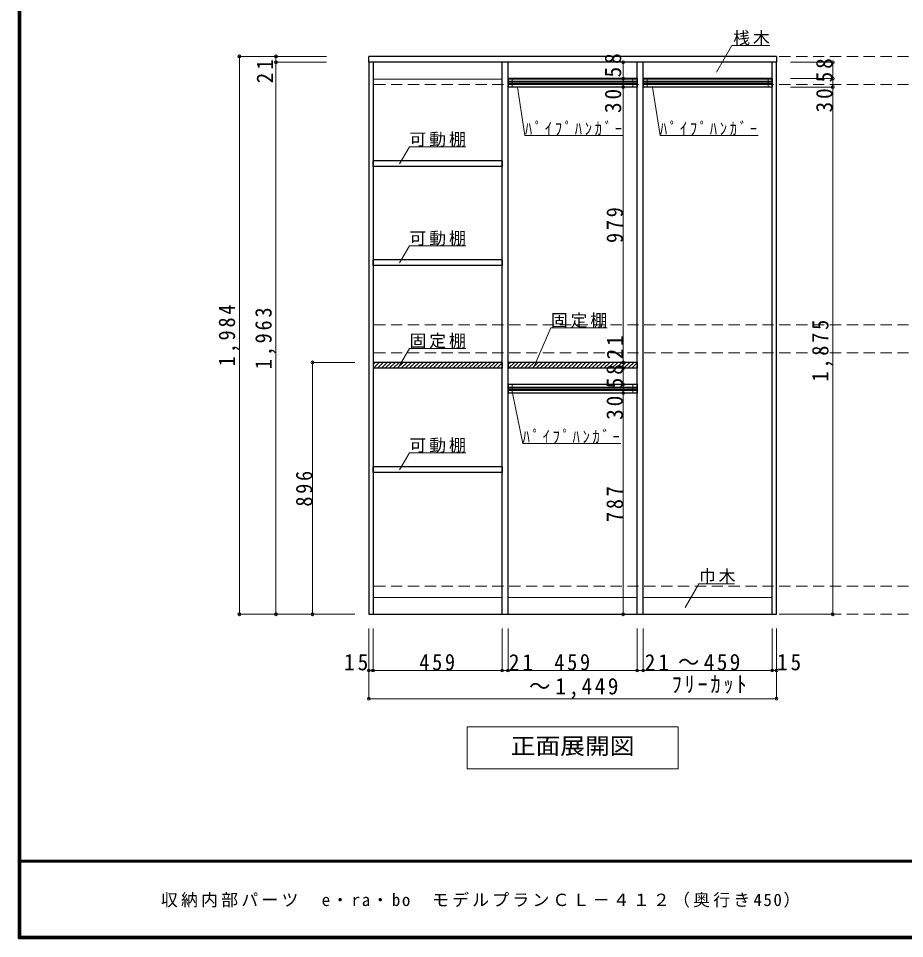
# Model space of a CAD drawing. Units: millimetres at full size, sheet at 1:20; details may follow other scales. Extents: x -3922 to 3878, y -2932 to 2722.
# Drawn here: x -3922 to -772, y -2864 to 408 of the extents above; entities that cross this region are included whole.
import ezdxf
from ezdxf.enums import TextEntityAlignment as Align

# ---------------------------------------------------------------- set-up
doc = ezdxf.new("R2010")
doc.units = ezdxf.units.MM
doc.header["$LTSCALE"] = 20
doc.header["$PDMODE"] = 32
doc.header["$PDSIZE"] = 10
doc.linetypes.add('DASHED2', pattern=[3, 2, -1])
for name, color, linetype, lineweight in [('0-2', 2, 'Continuous', 35), ('0-3_固定棚', 3, 'Continuous', 25), ('0-4_可動棚', 3, 'Continuous', 25), ('0-6_パイプハンガー', 4, 'Continuous', 9), ('0-7_桟木・巾木', 2, 'Continuous', 35), ('0-A_文字', 7, 'Continuous', 18), ('0-B_寸法', 7, 'Continuous', 9), ('0-C_ハッチ', 4, 'Continuous', 9), ('F-1_枠', 6, 'Continuous', 40)]:
    doc.layers.add(name, color=color, linetype=linetype, lineweight=lineweight)
doc.layers.add('F-A_文字', color=7, linetype='Continuous')
doc.styles.add('ＭＳ ゴシック', font='')
doc.styles.get('ＭＳ ゴシック').set_extended_font_data('MS Gothic')

msp = doc.modelspace()

# ---------------------------------------------------------------- linework, layer by layer
at = {"layer": '0-2', "color": 3, "lineweight": 25}
for p, q in [((-2676.53, 251.73), (-2676.53, 272.73)), ((-1227.53, 272.73), (-2676.53, 272.73)), ((-1227.53, 272.73), (-1227.53, 251.73)), ((-2676.53, 251.73), (-2676.53, -1711.27)), ((-1227.53, 251.73), (-2676.53, 251.73)), ((-2661.53, 251.73), (-2661.53, -1711.27)), ((-2202.53, -1711.27), (-2202.53, 251.73)), ((-2181.53, -1711.27), (-2181.53, 251.73)), ((-1722.53, -1711.27), (-1722.53, 251.73)), ((-1701.53, -1711.27), (-1701.53, 251.73)), ((-1242.53, -1711.27), (-1242.53, 251.73)), ((-1227.53, -1711.27), (-1227.53, 251.73)), ((-2676.53, -1711.27), (-1227.53, -1711.27))]:
    msp.add_line(p, q, dxfattribs=at)
at = {"layer": '0-3_固定棚'}
for p, q in [((-2661.53, -815.27), (-2661.53, -836.27)), ((-2202.53, -815.27), (-2661.53, -815.27)), ((-2202.53, -815.27), (-2202.53, -836.27)), ((-2181.53, -815.27), (-2181.53, -836.27)), ((-1722.53, -815.27), (-2181.53, -815.27)), ((-1722.53, -815.27), (-1722.53, -836.27)), ((-2202.53, -836.27), (-2661.53, -836.27)), ((-1722.53, -836.27), (-2181.53, -836.27))]:
    msp.add_line(p, q, dxfattribs=at)
at = {"layer": '0-4_可動棚'}
for p, q in [((-2661.53, -119.27), (-2661.53, -98.27)), ((-2202.53, -98.27), (-2661.53, -98.27)), ((-2661.53, -471.27), (-2661.53, -450.27)), ((-2202.53, -450.27), (-2661.53, -450.27)), ((-2661.53, -1207.27), (-2661.53, -1186.27)), ((-2202.53, -1186.27), (-2661.53, -1186.27))]:
    msp.add_line(p, q, dxfattribs=at)
for points in [[(-2202.53, -98.27), (-2202.53, -119.27), (-2661.53, -119.27)], [(-2202.53, -450.27), (-2202.53, -471.27), (-2661.53, -471.27)], [(-2202.53, -1186.27), (-2202.53, -1207.27), (-2661.53, -1207.27)]]:
    msp.add_lwpolyline(points, dxfattribs=at)
at = {"layer": '0-6_パイプハンガー', "color": 3, "lineweight": 25}
for p, q in [((-1722.53, 193.73), (-2181.53, 193.73)), ((-2181.53, 193.73), (-2181.53, 163.73)), ((-1722.53, 163.73), (-2181.53, 163.73)), ((-1722.53, 193.73), (-1722.53, 163.73)), ((-1242.53, 193.73), (-1701.53, 193.73)), ((-1701.53, 193.73), (-1701.53, 163.73)), ((-1242.53, 163.73), (-1701.53, 163.73)), ((-1242.53, 193.73), (-1242.53, 163.73)), ((-1722.53, -894.27), (-2181.53, -894.27)), ((-2181.53, -894.27), (-2181.53, -924.27)), ((-1722.53, -894.27), (-1722.53, -924.27)), ((-1722.53, -924.27), (-2181.53, -924.27))]:
    msp.add_line(p, q, dxfattribs=at)
at = {"layer": '0-6_パイプハンガー'}
for p, q in [((-2181.53, 184.73), (-1722.53, 184.73)), ((-2181.53, 180.73), (-1722.53, 180.73)), ((-2181.53, 176.73), (-1722.53, 176.73)), ((-2181.53, 172.73), (-1722.53, 172.73)), ((-1701.53, 184.73), (-1242.53, 184.73)), ((-1701.53, 180.73), (-1242.53, 180.73)), ((-1701.53, 176.73), (-1242.53, 176.73)), ((-1701.53, 172.73), (-1242.53, 172.73)), ((-2181.53, -903.27), (-1722.53, -903.27)), ((-2181.53, -907.27), (-1722.53, -907.27)), ((-2181.53, -911.27), (-1722.53, -911.27)), ((-2181.53, -915.27), (-1722.53, -915.27))]:
    msp.add_line(p, q, dxfattribs=at)
at = {"layer": '0-6_パイプハンガー', "color": 7, "lineweight": 18}
for p, q in [((-2166.53, 193.73), (-2166.53, 163.73)), ((-1737.53, 193.73), (-1737.53, 163.73)), ((-1686.53, 193.73), (-1686.53, 163.73)), ((-1257.53, 193.73), (-1257.53, 163.73)), ((-2166.53, -894.27), (-2166.53, -924.27)), ((-1737.53, -894.27), (-1737.53, -924.27))]:
    msp.add_line(p, q, dxfattribs=at)
at = {"layer": '0-7_桟木・巾木', "color": 7, "lineweight": 18}
for p, q in [((-2202.53, 191.73), (-2661.53, 191.73)), ((-1722.53, 191.73), (-2181.53, 191.73)), ((-1242.53, 191.73), (-1701.53, 191.73)), ((-2661.53, -1651.27), (-2202.53, -1651.27)), ((-2181.53, -1651.27), (-1722.53, -1651.27)), ((-1701.53, -1651.27), (-1242.53, -1651.27))]:
    msp.add_line(p, q, dxfattribs=at)
at = {"layer": '0-A_文字'}
for p, q in [((-1440.94, 216.5), (-1386.12, 311.47)), ((-1251.53, 311.47), (-1386.12, 311.47)), ((-2121.37, -8.21), (-2148.29, 163.73)), ((-1641.37, -8.21), (-1668.29, 163.73)), ((-2121.37, -8.21), (-1773, -8.21)), ((-1641.37, -8.21), (-1293, -8.21)), ((-2567.05, -109.79), (-2532.03, -49.14)), ((-2332.03, -49.14), (-2532.03, -49.14)), ((-2567.05, -461.79), (-2532.03, -401.14)), ((-2332.03, -401.14), (-2532.03, -401.14)), ((-2087.05, -826.33), (-2029.46, -692.84)), ((-1829.46, -692.84), (-2029.46, -692.84)), ((-2567.05, -826.33), (-2532.03, -765.68)), ((-2332.03, -765.68), (-2532.03, -765.68)), ((-2129.22, -1103.75), (-2165.36, -924.27)), ((-2129.22, -1103.75), (-1780.85, -1103.75)), ((-2567.05, -1197.79), (-2532.03, -1137.14)), ((-2332.03, -1137.14), (-2532.03, -1137.14)), ((-1551.87, -1686.83), (-1503.11, -1602.39)), ((-1503.11, -1602.39), (-1377.09, -1602.39)), ((-1577.03, -2111.27), (-1577.03, -2261.27)), ((-2327.03, -2261.27), (-1577.03, -2261.27))]:
    msp.add_line(p, q, dxfattribs=at)
msp.add_lwpolyline([(-1577.03, -2111.27), (-2327.03, -2111.27), (-2327.03, -2261.27)], dxfattribs=at)
at = {"layer": '0-B_寸法', "color": 4}
for p, q in [((-3136.53, 272.73), (-3136.53, -1711.27)), ((-3136.53, 272.73), (-3006.53, 272.73)), ((-3006.53, 272.73), (-3006.53, 251.73)), ((-3006.53, 272.73), (-2826.53, 272.73)), ((-3006.53, 251.73), (-2826.53, 251.73)), ((-3006.53, 251.73), (-3006.53, -1711.27)), ((-1772.53, 251.73), (-1772.53, 193.73)), ((-1027.53, 251.73), (-1177.53, 251.73)), ((-1027.53, 251.73), (-1027.53, 193.73)), ((-1772.53, 193.73), (-1772.53, 163.73)), ((-1772.53, 163.73), (-1772.53, -815.27)), ((-1027.53, 193.73), (-1177.53, 193.73)), ((-1027.53, 163.73), (-1177.53, 163.73)), ((-1027.53, 193.73), (-1027.53, 163.73)), ((-1027.53, 163.73), (-1027.53, -1711.27)), ((-2876.53, -815.27), (-2726.53, -815.27)), ((-2876.53, -1711.27), (-2876.53, -815.27)), ((-1772.53, -815.27), (-1772.53, -836.27)), ((-1772.53, -836.27), (-1772.53, -894.27)), ((-1772.53, -894.27), (-1772.53, -924.27)), ((-1772.53, -924.27), (-1772.53, -1711.27)), ((-3136.53, -1711.27), (-3006.53, -1711.27)), ((-3006.53, -1711.27), (-2726.53, -1711.27)), ((-1027.53, -1711.27), (-1177.53, -1711.27)), ((-2676.53, -1911.27), (-2676.53, -1761.27)), ((-2661.53, -1911.27), (-2661.53, -1761.27)), ((-2202.53, -1911.27), (-2202.53, -1761.27)), ((-2181.53, -1911.27), (-2181.53, -1761.27)), ((-1722.53, -1911.27), (-1722.53, -1761.27)), ((-1701.53, -1911.27), (-1701.53, -1761.27)), ((-1242.53, -1911.27), (-1242.53, -1761.27)), ((-1227.53, -1911.27), (-1227.53, -1761.27)), ((-2676.53, -2011.27), (-2676.53, -1911.27)), ((-2661.53, -1911.27), (-2676.53, -1911.27)), ((-2202.53, -1911.27), (-2661.53, -1911.27)), ((-2181.53, -1911.27), (-2202.53, -1911.27)), ((-1242.53, -1911.27), (-2181.53, -1911.27)), ((-1227.53, -1911.27), (-1242.53, -1911.27)), ((-1227.53, -2011.27), (-1227.53, -1911.27)), ((-2676.53, -2011.27), (-1227.53, -2011.27))]:
    msp.add_line(p, q, dxfattribs=at)
at = {"layer": '0-B_寸法', "color": 4, "linetype": 'DASHED2'}
for p, q in [((2842.47, 272.73), (-2676.53, 272.73)), ((2842.47, 172.73), (-2676.53, 172.73)), ((2842.47, -681.27), (-2676.53, -681.27)), ((2842.47, -781.27), (-2676.53, -781.27)), ((2842.47, -1611.27), (-2676.53, -1611.27)), ((2842.47, -1711.27), (-2676.53, -1711.27))]:
    msp.add_line(p, q, dxfattribs=at)
at = {"layer": '0-B_寸法'}
for p in [(-3136.53, 272.73), (-3006.53, 272.73), (-3006.53, 251.73), (-1772.53, 251.73), (-1027.53, 251.73), (-1772.53, 193.73), (-1027.53, 193.73), (-1772.53, 163.73), (-1027.53, 163.73), (-2876.53, -815.27), (-1772.53, -815.27), (-1772.53, -836.27), (-1772.53, -894.27), (-1772.53, -924.27), (-3136.53, -1711.27), (-3006.53, -1711.27), (-2876.53, -1711.27), (-1772.53, -1711.27), (-1027.53, -1711.27), (-2676.53, -1911.27), (-2661.53, -1911.27), (-2202.53, -1911.27), (-2181.53, -1911.27), (-1722.53, -1911.27), (-1701.53, -1911.27), (-1242.53, -1911.27), (-1227.53, -1911.27), (-2676.53, -2011.27), (-1227.53, -2011.27)]:
    msp.add_point(p, dxfattribs=at)
at = {"layer": '0-C_ハッチ'}
for p, q in [((-2661.53, -823.46), (-2653.34, -815.27)), ((-2660.19, -836.27), (-2639.19, -815.27)), ((-2646.05, -836.27), (-2625.05, -815.27)), ((-2631.91, -836.27), (-2610.91, -815.27)), ((-2617.77, -836.27), (-2596.77, -815.27)), ((-2603.63, -836.27), (-2582.63, -815.27)), ((-2589.48, -836.27), (-2568.48, -815.27)), ((-2575.34, -836.27), (-2554.34, -815.27)), ((-2561.2, -836.27), (-2540.2, -815.27)), ((-2547.06, -836.27), (-2526.06, -815.27)), ((-2532.91, -836.27), (-2511.91, -815.27)), ((-2518.77, -836.27), (-2497.77, -815.27)), ((-2504.63, -836.27), (-2483.63, -815.27)), ((-2490.49, -836.27), (-2469.49, -815.27)), ((-2476.35, -836.27), (-2455.35, -815.27)), ((-2462.2, -836.27), (-2441.2, -815.27)), ((-2448.06, -836.27), (-2427.06, -815.27)), ((-2433.92, -836.27), (-2412.92, -815.27)), ((-2419.78, -836.27), (-2398.78, -815.27)), ((-2405.64, -836.27), (-2384.64, -815.27)), ((-2391.49, -836.27), (-2370.49, -815.27)), ((-2377.35, -836.27), (-2356.35, -815.27)), ((-2363.21, -836.27), (-2342.21, -815.27)), ((-2349.07, -836.27), (-2328.07, -815.27)), ((-2334.92, -836.27), (-2313.92, -815.27)), ((-2320.78, -836.27), (-2299.78, -815.27)), ((-2306.64, -836.27), (-2285.64, -815.27)), ((-2292.5, -836.27), (-2271.5, -815.27)), ((-2278.36, -836.27), (-2257.36, -815.27)), ((-2264.21, -836.27), (-2243.21, -815.27)), ((-2250.07, -836.27), (-2229.07, -815.27)), ((-2235.93, -836.27), (-2214.93, -815.27)), ((-2221.79, -836.27), (-2202.53, -817.01)), ((-2181.53, -823.46), (-2173.34, -815.27)), ((-2180.19, -836.27), (-2159.19, -815.27)), ((-2166.05, -836.27), (-2145.05, -815.27)), ((-2151.91, -836.27), (-2130.91, -815.27)), ((-2137.77, -836.27), (-2116.77, -815.27)), ((-2123.63, -836.27), (-2102.63, -815.27)), ((-2109.48, -836.27), (-2088.48, -815.27)), ((-2095.34, -836.27), (-2074.34, -815.27)), ((-2081.2, -836.27), (-2060.2, -815.27)), ((-2067.06, -836.27), (-2046.06, -815.27)), ((-2052.91, -836.27), (-2031.91, -815.27)), ((-2038.77, -836.27), (-2017.77, -815.27)), ((-2024.63, -836.27), (-2003.63, -815.27)), ((-2010.49, -836.27), (-1989.49, -815.27)), ((-1996.35, -836.27), (-1975.35, -815.27)), ((-1982.2, -836.27), (-1961.2, -815.27)), ((-1968.06, -836.27), (-1947.06, -815.27)), ((-1953.92, -836.27), (-1932.92, -815.27)), ((-1939.78, -836.27), (-1918.78, -815.27)), ((-1925.64, -836.27), (-1904.64, -815.27)), ((-1911.49, -836.27), (-1890.49, -815.27)), ((-1897.35, -836.27), (-1876.35, -815.27)), ((-1883.21, -836.27), (-1862.21, -815.27)), ((-1869.07, -836.27), (-1848.07, -815.27)), ((-1854.92, -836.27), (-1833.92, -815.27)), ((-1840.78, -836.27), (-1819.78, -815.27)), ((-1826.64, -836.27), (-1805.64, -815.27)), ((-1812.5, -836.27), (-1791.5, -815.27)), ((-1798.36, -836.27), (-1777.36, -815.27)), ((-1784.21, -836.27), (-1763.21, -815.27)), ((-1770.07, -836.27), (-1749.07, -815.27)), ((-1755.93, -836.27), (-1734.93, -815.27)), ((-1741.79, -836.27), (-1722.53, -817.01)), ((-2207.65, -836.27), (-2202.53, -831.15)), ((-1727.65, -836.27), (-1722.53, -831.15))]:
    msp.add_line(p, q, dxfattribs=at)
at = {"layer": 'F-1_枠'}
for p, q in [((-3922.03, 2722.29), (-3922.03, -2864.37)), ((-3918.7, 2722.29), (-3918.7, -2864.37)), ((-3915.36, 2722.29), (-3915.36, -2864.37)), ((3877.97, -2587.71), (-3922.03, -2587.71)), ((3877.97, -2591.04), (-3922.03, -2591.04)), ((3877.97, -2857.71), (-3922.03, -2857.71)), ((3877.97, -2861.04), (-3922.03, -2861.04)), ((3877.97, -2864.37), (-3922.03, -2864.37))]:
    msp.add_line(p, q, dxfattribs=at)

# ---------------------------------------------------------------- texts
at = {"layer": '0-A_文字', "style": 'ＭＳ ゴシック', "width": 1.1}
msp.add_text('正面展開図', height=58.65, dxfattribs=at).set_placement((-2172.03, -2226.27), align=Align.BOTTOM_LEFT)
at = {"layer": '0-A_文字', "char_height": 43.99, "attachment_point": 7, "style": 'ＭＳ ゴシック'}
for s, insert in [('\\T1.17;桟木', (-1381.53, 311.47)), ('\\T1.39;\\W0.85;ﾊﾟｲﾌﾟﾊﾝｶﾞｰ', (-2121.37, -8.21)), ('\\T1.39;\\W0.85;ﾊﾟｲﾌﾟﾊﾝｶﾞｰ', (-1641.37, -8.21)), ('\\T1.17;可動棚', (-2532.03, -49.14)), ('\\T1.17;可動棚', (-2532.03, -401.14)), ('\\T1.17;固定棚', (-2029.46, -692.84)), ('\\T1.17;固定棚', (-2532.03, -765.68)), ('\\T1.39;\\W0.85;ﾊﾟｲﾌﾟﾊﾝｶﾞｰ', (-2129.22, -1103.75)), ('\\T1.17;可動棚', (-2532.03, -1137.14)), ('\\T1.17;巾木', (-1503.11, -1602.39))]:
    msp.add_mtext(s, dxfattribs=dict(at, insert=insert))
at = {"layer": '0-B_寸法', "char_height": 58.65, "attachment_point": 7, "rotation": 90, "style": 'ＭＳ ゴシック'}
for s, insert in [('\\T1.27;\\W0.95;58', (-1778.63, 197.76)), ('\\T1.27;\\W0.95;58', (-1027.53, 180.23)), ('\\T1.27;\\W0.95;21', (-3016.92, 176.73)), ('\\T1.27;\\W0.95;30', (-1778.63, 71.26)), ('\\T1.27;\\W0.95;30', (-1027.53, 73.31)), ('\\T1.27;\\W0.9;979', (-1772.53, -390.77)), ('\\T1.28;\\W0.9;1,984', (-3136.92, -829.27)), ('\\T1.28;\\W0.9;1,963', (-3006.92, -839.77)), ('\\T1.28;\\W0.9;1,875', (-1027.53, -883.77)), ('\\T1.27;\\W0.95;21', (-1772.53, -804.85)), ('\\T1.27;\\W0.95;58', (-1772.53, -907.77)), ('\\T1.27;\\W0.95;30', (-1772.53, -1019.88)), ('\\T1.27;\\W0.9;896', (-2876.53, -1328.27)), ('\\T1.27;\\W0.9;787', (-1772.53, -1382.77))]:
    msp.add_mtext(s, dxfattribs=dict(at, insert=insert))
at = {"layer": '0-B_寸法', "char_height": 58.65, "attachment_point": 7, "style": 'ＭＳ ゴシック'}
for s, insert in [('\\T1.27;\\W0.95;15', (-2764.41, -1911.27)), ('\\T1.27;\\W0.9;459', (-2497.03, -1911.27)), ('\\T1.27;\\W0.95;21', (-2178.72, -1911.27)), ('\\T1.27;\\W0.9;459', (-2017.03, -1911.27)), ('\\T1.27;\\W0.95;21', (-1695.85, -1911.27)), ('\\T1.21;\\W0.95;～459', (-1577.53, -1911.27)), ('\\T1.27;\\W0.95;15', (-1225.7, -1911.27)), ('\\T1.28;\\W0.9;ﾌﾘｰｶｯﾄ', (-1600.03, -1993.85)), ('\\T1.23;\\W0.95;～1,449', (-2107.03, -2011.27))]:
    msp.add_mtext(s, dxfattribs=dict(at, insert=insert))
at = {"layer": 'F-A_文字', "insert": (-3415.36, -2754.37), "char_height": 43.99, "attachment_point": 7, "style": 'ＭＳ ゴシック'}
msp.add_mtext('\\T1.19;収納内部パーツ\u3000e・ra・bo\u3000モデルプランＣＬ－４１２（奥行き450）', dxfattribs=at)

doc.saveas('drawing.dxf')
